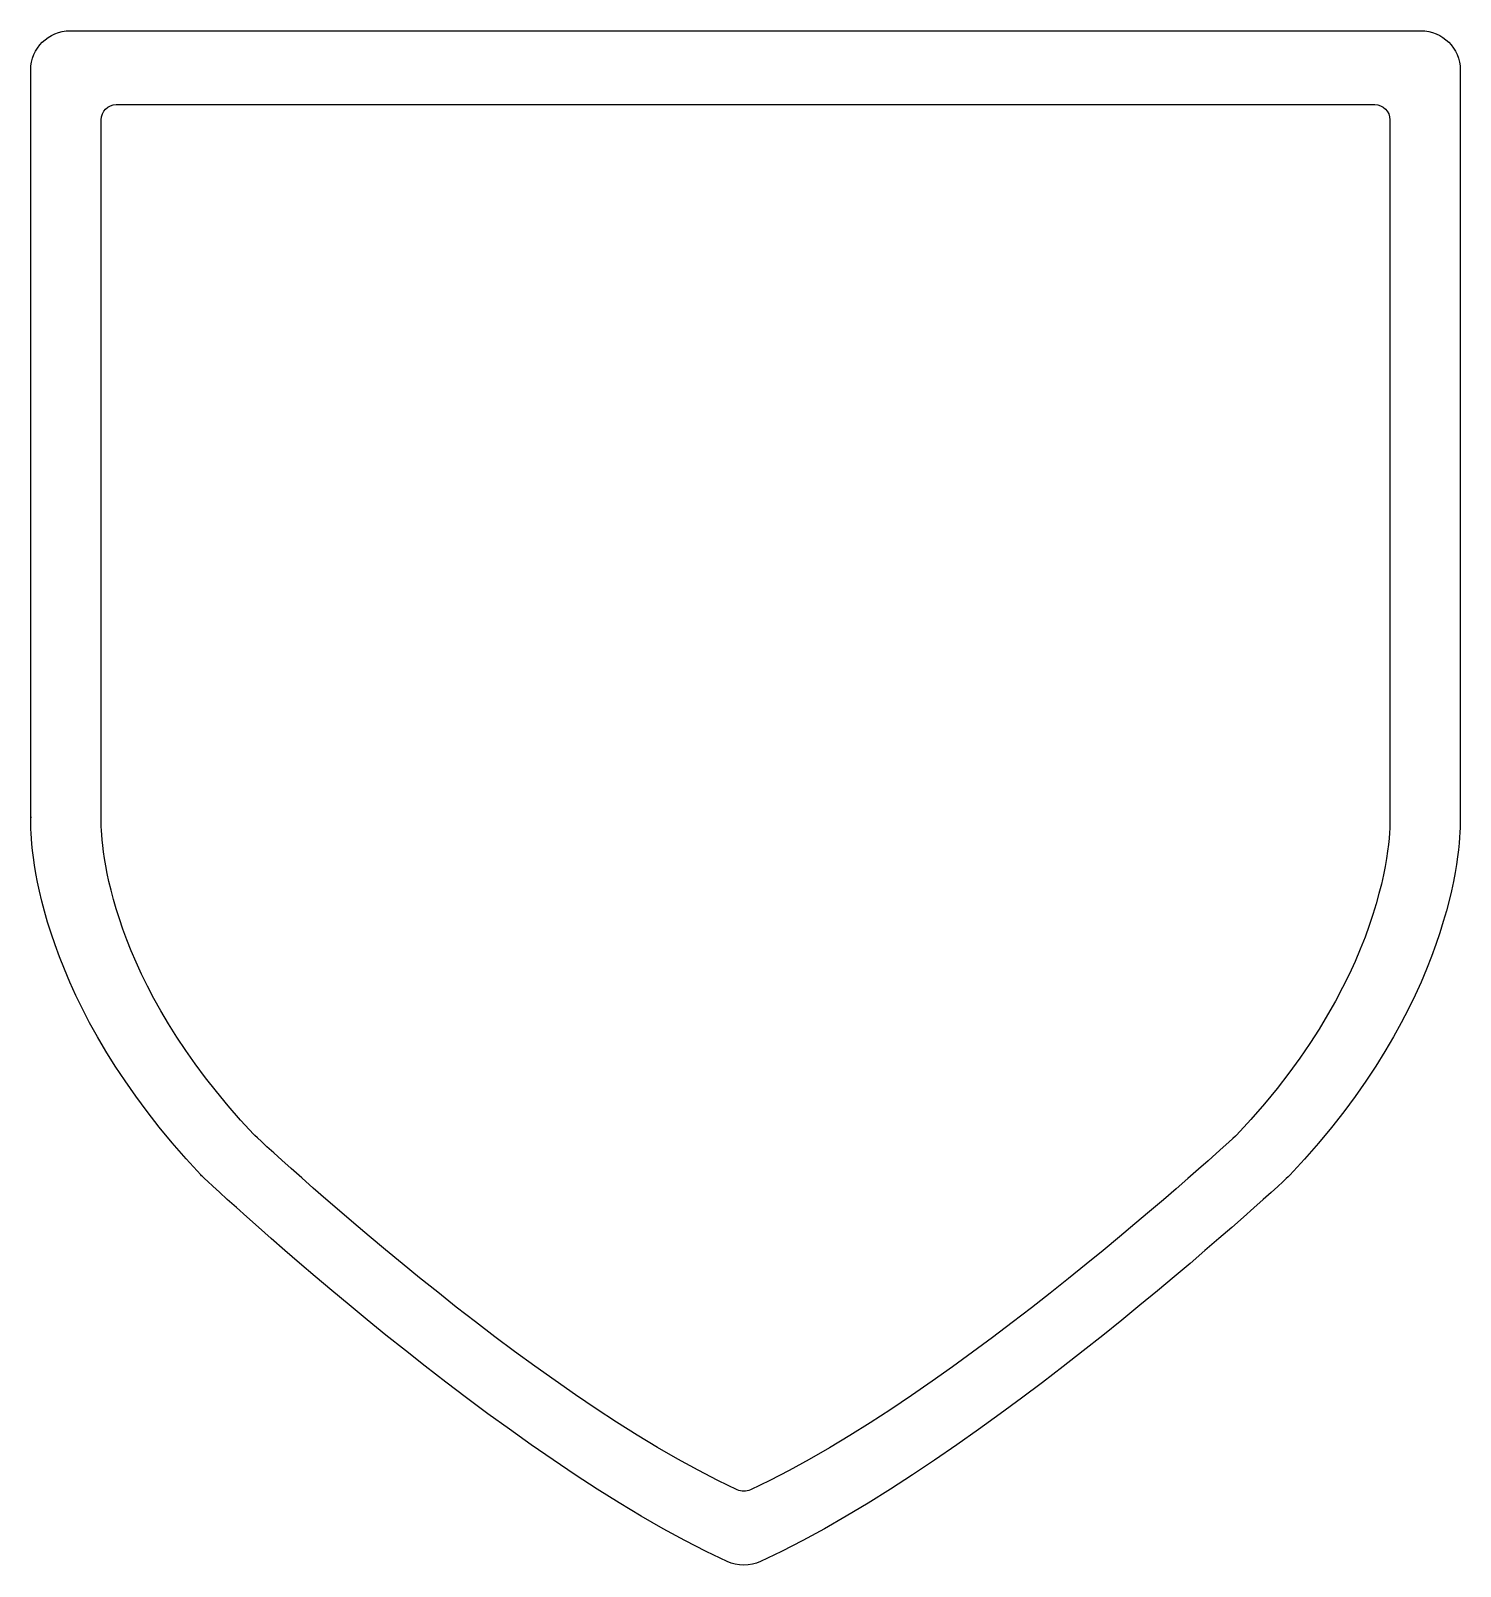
# Model space of a CAD drawing. Header units: centimetres. Extents: x -7.5 to 7.5, y -8 to 8.
import ezdxf

# ---------------------------------------------------------------- set-up
doc = ezdxf.new("R2010")
doc.units = ezdxf.units.CM
doc.header["$MEASUREMENT"] = 0
doc.layers.add('Camada 1', color=7, linetype='Continuous')

msp = doc.modelspace()

# ---------------------------------------------------------------- linework, layer by layer
at = {"layer": 'Camada 1'}
msp.add_open_spline([(-7.04249, 8.00149), (-7.26789, 8.00149), (-7.45138, 7.81813), (-7.45138, 7.59276), (-7.45138, 7.59276), (-7.45138, 7.59276), (-7.45138, -0.20798), (-7.45138, -0.20798), (-7.45138, -0.20798), (-7.45138, -0.20798), (-7.45093, -0.19576), (-7.45093, -0.19576), (-7.45093, -0.19576), (-7.45093, -0.19576), (-7.45212, -0.25269), (-7.45212, -0.25269), (-7.45212, -0.25269), (-7.45212, -0.5526), (-7.36671, -2.13957), (-5.67806, -3.93199), (-5.67806, -3.93199), (-5.67864, -3.93167), (-5.66136, -3.94927), (-5.66136, -3.94927), (-5.66136, -3.94927), (-5.53314, -4.06942), (-2.51097, -6.89993), (-0.19176, -7.96395), (-0.19176, -7.96395), (-0.0828, -8.01406), (0.04764, -8.01406), (0.15646, -7.96366), (0.15646, -7.96366), (2.46508, -6.90469), (5.52978, -4.07151), (5.65903, -3.95162), (5.65903, -3.95162), (5.66141, -3.94924), (5.67525, -3.93524), (5.67525, -3.93524), (5.67525, -3.93524), (7.36541, -2.14105), (7.45214, -0.54632), (7.45214, -0.23864), (7.45214, -0.23864), (7.45214, -0.21776), (7.45185, -0.20496), (7.45127, -0.19602), (7.45127, -0.19602), (7.45127, -0.18859), (7.45156, 7.59276), (7.45156, 7.59276), (7.45156, 7.59276), (7.45151, 7.81813), (7.26802, 8.00149), (7.04247, 8.00149), (7.04247, 8.00149), (7.04247, 8.00149), (-7.04249, 8.00149), (-7.04249, 8.00149)], degree=3, knots=[0, 0, 0, 0, 0.0625, 0.0625, 0.0625, 0.0625, 0.125, 0.125, 0.125, 0.125, 0.1875, 0.1875, 0.1875, 0.1875, 0.25, 0.25, 0.25, 0.25, 0.3125, 0.3125, 0.3125, 0.3125, 0.375, 0.375, 0.375, 0.375, 0.4375, 0.4375, 0.4375, 0.4375, 0.5, 0.5, 0.5, 0.5, 0.5625, 0.5625, 0.5625, 0.5625, 0.625, 0.625, 0.625, 0.625, 0.6875, 0.6875, 0.6875, 0.6875, 0.75, 0.75, 0.75, 0.75, 0.8125, 0.8125, 0.8125, 0.8125, 0.875, 0.875, 0.875, 0.875, 1, 1, 1, 1], dxfattribs=at)
at = {"layer": 'Camada 1', "color": 7}
msp.add_open_spline([(-6.55979, 7.23052), (-6.647, 7.23052), (-6.7178, 7.15956), (-6.7178, 7.07251), (-6.7178, 7.07251), (-6.7178, 7.07251), (-6.7178, -0.19364), (-6.7178, -0.19364), (-6.7178, -0.19364), (-6.71767, -0.18978), (-6.7187, -0.23536), (-6.7187, -0.23536), (-6.7187, -0.23536), (-6.7187, -0.49981), (-6.64179, -1.90136), (-5.12678, -3.51011), (-5.12678, -3.51011), (-5.09548, -3.53993), (-2.22697, -6.23296), (-0.08562, -7.21563), (-0.08562, -7.21563), (-0.04374, -7.23473), (0.01053, -7.23473), (0.05241, -7.21563), (0.05241, -7.21563), (2.16336, -6.24702), (5.09031, -3.54409), (5.11955, -3.51728), (5.11955, -3.51728), (6.77777, -1.75767), (6.72097, -0.24912), (6.71785, -0.18591), (6.71785, -0.18591), (6.71785, -0.18591), (6.71801, 7.07248), (6.71801, 7.07248), (6.71801, 7.07248), (6.71801, 7.15955), (6.64718, 7.23049), (6.55997, 7.23049), (6.55997, 7.23049), (6.55997, 7.23049), (-6.55979, 7.23049), (-6.55979, 7.23049), (-6.55979, 7.23049), (-6.55979, 7.23049), (-6.55979, 7.23052), (-6.55979, 7.23052)], degree=3, knots=[0, 0, 0, 0, 0.07692308, 0.07692308, 0.07692308, 0.07692308, 0.15384615, 0.15384615, 0.15384615, 0.15384615, 0.23076923, 0.23076923, 0.23076923, 0.23076923, 0.30769231, 0.30769231, 0.30769231, 0.30769231, 0.38461538, 0.38461538, 0.38461538, 0.38461538, 0.46153846, 0.46153846, 0.46153846, 0.46153846, 0.53846154, 0.53846154, 0.53846154, 0.53846154, 0.61538462, 0.61538462, 0.61538462, 0.61538462, 0.69230769, 0.69230769, 0.69230769, 0.69230769, 0.76923077, 0.76923077, 0.76923077, 0.76923077, 0.84615385, 0.84615385, 0.84615385, 0.84615385, 1, 1, 1, 1], dxfattribs=at)

doc.saveas('drawing.dxf')
